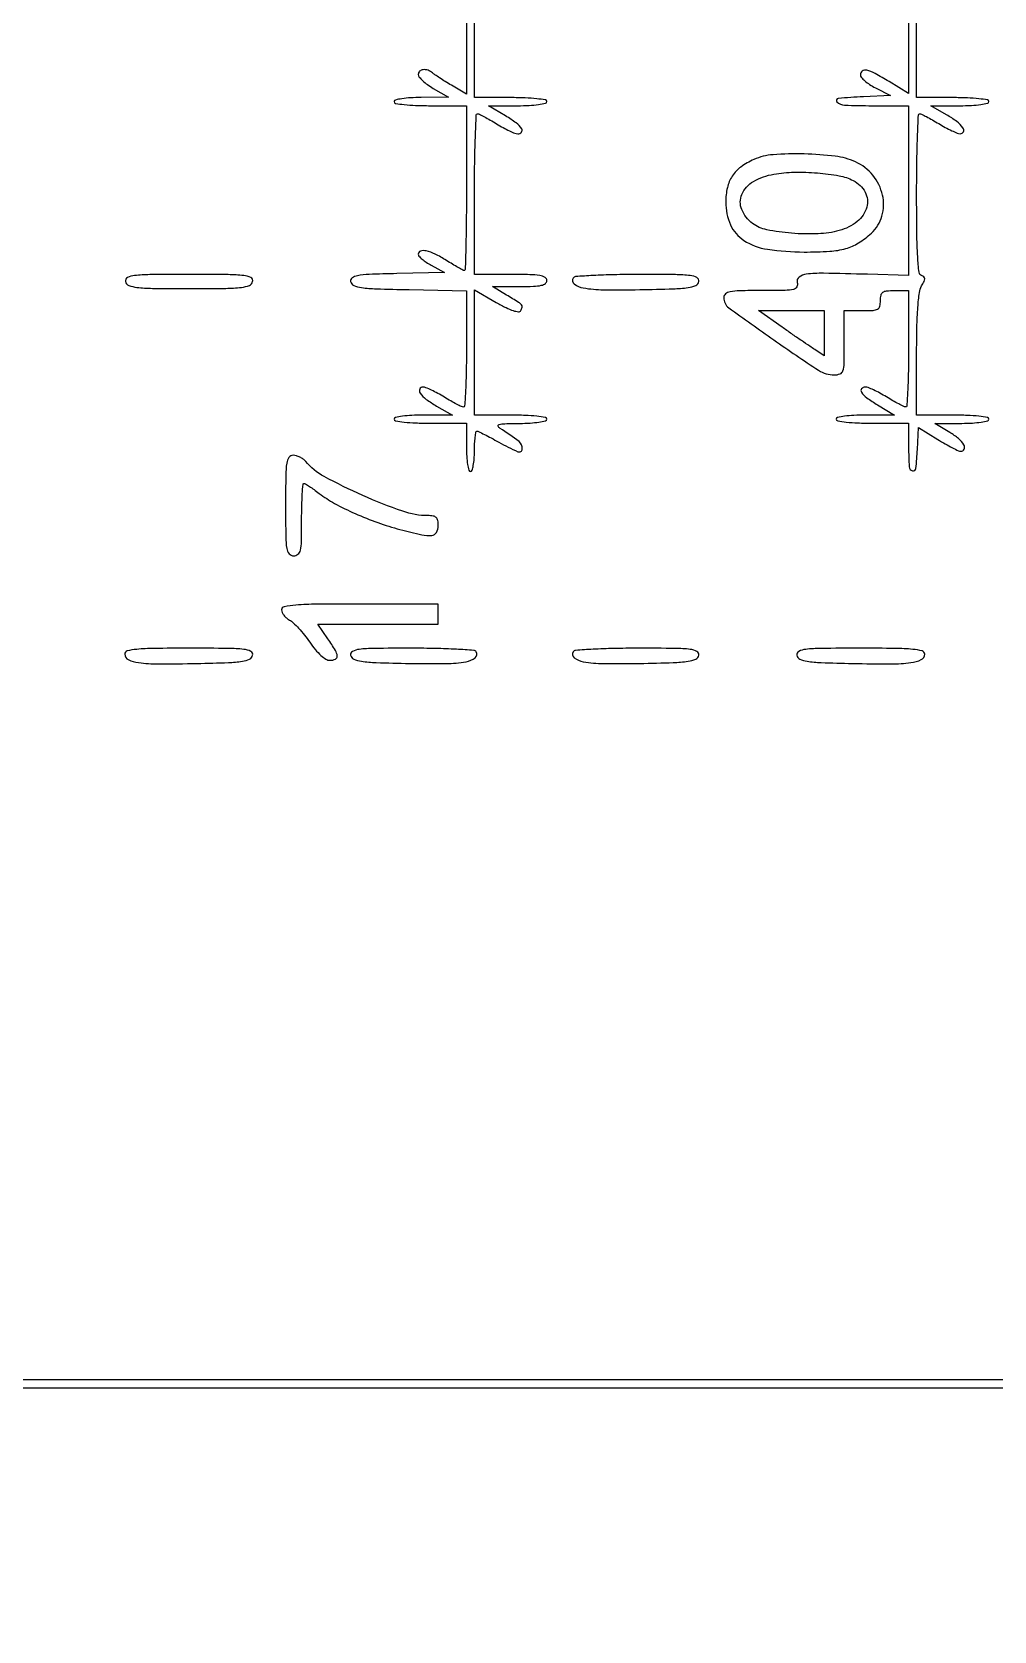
# Model space of a CAD drawing. Extents: x 0 to 836, y 5 to 589.
# Drawn here: x 585.59 to 605.84, y 137.6 to 171.26 of the extents above; entities that cross this region are included whole.
import ezdxf

# ---------------------------------------------------------------- set-up
doc = ezdxf.new("R2010")
doc.units = 0
doc.header["$MEASUREMENT"] = 0

msp = doc.modelspace()

# ---------------------------------------------------------------- linework, layer by layer
for points in [[(201.712326, 537.783562, -0.000001), (217.055896, 537.76491, -0.426088)], [(546.957638, 269.095817, -0.000001), (546.976289, 285.583213, -0.415883)], [(420.497259, 588.710259, 0.000013), (261.145696, 588.714318, 0.000021), (126.989856, 588.708632)], [(718.0002, 320.588723, -0.000011), (717.997333, 194.273324, -0.000202)], [(604.852986, 529.408162, -0.000002), (620.423836, 529.389509, -0.550615)], [(308.18842, 529.408162, -0.000002), (322.638019, 529.38951, -0.415836)], [(238.738155, 529.614638, -0.000002), (224.300981, 529.63329, -0.415836)], [(531.796111, 538.074638, -0.000002), (517.6951, 538.093291, -0.426056)], [(413.368417, 538.074638, -0.000002), (399.676779, 538.093291, -0.415815)], [(693.315638, 481.579418, -0.000002), (693.334294, 494.031443, -0.550517)], [(693.109162, 421.684687, -0.000002), (693.090507, 409.236574, -0.415775)], [(420.462, 4.7376), (836.1018, 4.7376), (836.1018, 4.9491, 0.047675), (836.091092, 5.061147, 0.173074), (836.05527, 5.121825, 0.144586), (835.98451, 5.152374, 0.030103), (835.848, 5.1606), (835.5942, 5.1606), (835.5942, 29.943407, 0.000223), (835.589332, 40.867792, 0.000628), (835.572933, 48.504221, 0.000026), (835.551504, 54.703733, 0.258997), (835.509671, 54.778456, -0.259848), (835.46748, 54.854103), (835.446278, 121.592707, -0.000059), (835.429914, 203.53197, -0.00002), (835.42504, 321.569549)], [(604.231838, 387.151416, -0.000003), (604.250494, 398.693431, -0.41574)], [(718.148241, 147.565102, 0.000075), (718.164575, 211.571705, 0.000026), (718.1694, 303.889409)], [(598.142374, 133.226362, -0.000004), (607.061927, 133.207701, -0.425827)], [(717.979042, 153.570589, -0.000014), (717.95733, 128.915092, -0.566366)], [(651.354038, 145.952466, -0.000005), (651.3727, 154.53653, -0.425803)], [(594.738, 227.8632), (594.738, 169.9476), (594.42075, 170.137239, -0.004855), (594.293396, 170.215054, -0.005537), (594.173083, 170.292046, -0.005042), (594.072416, 170.35951, -0.030884), (594.02313, 170.397939, 0.094374), (593.929016, 170.453819, 0.116251), (593.827878, 170.46562, 0.159083), (593.753033, 170.431219, 0.211125), (593.723628, 170.36325, 0.175744), (593.743067, 170.310937, 0.030637), (593.817162, 170.233749, 0.030019), (593.919657, 170.150089, 0.022931), (594.040878, 170.070895), (594.3573, 169.88429), (593.78625, 169.880545, 0.013372), (593.563561, 169.873127, 0.023366), (593.380049, 169.853459, 0.020491), (593.242075, 169.826284, 0.346819), (593.2152, 169.7922, 0.365646), (593.245249, 169.756603, 0.014491), (593.4267, 169.7311, 0.018502), (593.668679, 169.713244, 0.009164), (593.9766, 169.7076), (594.738, 169.7076), (594.738, 167.9733, -0.002376), (594.734839, 167.308285, -0.003962), (594.725081, 166.748451, -0.000632), (594.711982, 166.256469, -0.406071), (594.694019, 166.239, -0.123338), (594.664957, 166.24628, -0.004527), (594.56454, 166.301128, -0.008014), (594.446563, 166.369464, -0.005516), (594.315, 166.4505, 0.025038), (594.077098, 166.584521, 0.062172), (593.888896, 166.650837, 0.131175), (593.770965, 166.645378, 0.326866), (593.7228, 166.579573, 0.190299), (593.738936, 166.53871, 0.029092), (593.803567, 166.47723, 0.029066), (593.892455, 166.410475, 0.021498), (593.99775, 166.346923), (594.2727, 166.1967), (593.272973, 166.172816, 0.003474), (592.689342, 166.154815, 0.033661), (592.443172, 166.128852, 0.114667), (592.331983, 166.081749, 0.290622), (592.30113, 166.003616, 0.250276), (592.365597, 165.923904, 0.066134), (592.528972, 165.879007, 0.026027), (592.841744, 165.852649, 0.003136), (593.533507, 165.834827), (594.738, 165.811354), (594.738, 164.586977, -0.004857), (594.733439, 164.11753, -0.008091), (594.719362, 163.722388, -0.002611), (594.700218, 163.386987, -0.398077), (594.67455, 163.363033, -0.111035), (594.634791, 163.372259, -0.00754), (594.530333, 163.424565, -0.010506), (594.406946, 163.492025, -0.007675), (594.2727, 163.571893, 0.013093), (594.13487, 163.651885, 0.015532), (594.00057, 163.71987, 0.014424), (593.884747, 163.770031, 0.08935), (593.8215, 163.78296, 0.300243), (593.754399, 163.740895, 0.270054), (593.762695, 163.658244, 0.076762), (593.893646, 163.526082, 0.029789), (594.110077, 163.385142), (594.4419, 163.196183), (593.82855, 163.194792, 0.012089), (593.58644, 163.188388, 0.022171), (593.390035, 163.169681, 0.019132), (593.242946, 163.143288, 0.352327), (593.2152, 163.1088, 0.365646), (593.245249, 163.073203, 0.014491), (593.4267, 163.0477, 0.018502), (593.668679, 163.029844, 0.009164), (593.9766, 163.0242), (594.738, 163.0242), (594.738, 162.5166, 0.015416), (594.744043, 162.32064, 0.025878), (594.762675, 162.15705, 0.024068), (594.789182, 162.034653, 0.339565), (594.8226, 162.009, 0.322437), (594.855579, 162.032735, 0.031449), (594.882349, 162.133256, 0.03053), (594.901091, 162.26986, 0.01883), (594.9072, 162.432, -0.011313), (594.91087, 162.594178, -0.018676), (594.922176, 162.730744, -0.013163), (594.937979, 162.838015, -0.364519), (594.958182, 162.855, -0.112389), (594.992355, 162.84722, -0.003975), (595.114521, 162.787357, -0.007185), (595.258152, 162.712956, -0.004948), (595.418809, 162.624727, 0.023312), (595.817935, 162.424244, 0.512959), (595.913901, 162.48035, 0.260592), (595.844667, 162.637056, 0.019352), (595.445981, 162.913475, -0.16362), (595.406984, 162.961807, -0.444968), (595.425028, 162.996233, -0.055603), (595.547405, 163.013427, -0.004947), (595.85895, 163.019225, 0.013429), (596.081237, 163.027134, 0.023296), (596.264844, 163.047229, 0.020304), (596.403167, 163.074721, 0.34644), (596.43, 163.1088, 0.365646), (596.399951, 163.144397, 0.014491), (596.2185, 163.1699, 0.018502), (595.976521, 163.187756, 0.009164), (595.6686, 163.1934), (594.9072, 163.1934), (594.9072, 164.510909), (594.9072, 165.828418), (595.365977, 165.565932, 0.013632), (595.571015, 165.455928, 0.036849), (595.723593, 165.392943, 0.055394), (595.830338, 165.370509, 0.285851), (595.882048, 165.396152, 0.078544), (595.911655, 165.466807, 0.25054), (595.899366, 165.514748, 0.068732), (595.835662, 165.567502, 0.002883), (595.584, 165.721322), (595.2879, 165.899968), (595.85895, 165.900284, 0.008923), (596.152315, 165.905682, 0.04577), (596.313622, 165.926397, 0.10575), (596.398884, 165.965491, 0.236826), (596.43, 166.0275, 0.273642), (596.392125, 166.091523, 0.084509), (596.28195, 166.129725, 0.035355), (596.072186, 166.1496, 0.005946), (595.6686, 166.1544), (594.9072, 166.1544), (594.9072, 167.8464, -0.003515), (594.911759, 168.49501, -0.005871), (594.925838, 169.040599, -0.001384), (594.944852, 169.512059, -0.413778), (594.97065, 169.53576, -0.10382), (595.010388, 169.525677, -0.007062), (595.114867, 169.47267, -0.009869), (595.238255, 169.404721, -0.007234), (595.3725, 169.324693, 0.012708), (595.509815, 169.244859, 0.015414), (595.642559, 169.177365, 0.01405), (595.756539, 169.127627, 0.095102), (595.81665, 169.115833, 0.218217), (595.896301, 169.15194, 0.339983), (595.900612, 169.223644, 0.086405), (595.785354, 169.343039, 0.02268), (595.56285, 169.490505), (595.2033, 169.705999), (595.81665, 169.7068, 0.012065), (596.058955, 169.712964, 0.0222), (596.255312, 169.731467, 0.01921), (596.402235, 169.757711, 0.352506), (596.43, 169.7922, 0.365646), (596.399951, 169.827797, 0.014491), (596.2185, 169.8533, 0.018502), (595.976521, 169.871156, 0.009164), (595.6686, 169.8768), (594.9072, 169.8768), (594.9072, 227.786223)], [(604.044, 227.870882), (604.044, 169.962964), (603.632793, 170.215982, 0.012763), (603.336971, 170.387753, 0.067597), (603.162404, 170.454571, 0.21343), (603.069955, 170.436794, 0.244789), (603.0288, 170.357769, 0.180386), (603.048686, 170.304443, 0.035725), (603.121992, 170.23112, 0.033672), (603.22458, 170.153653, 0.025766), (603.34605, 170.082819), (603.6633, 169.9191), (603.09225, 169.894085, 0.011581), (602.562586, 169.858577, 0.639683), (602.53703, 169.786908, 0.186785), (602.69671, 169.718297, 0.009128), (603.2826, 169.7076), (604.044, 169.7076), (604.044, 167.921053), (604.044, 166.134506), (603.17685, 166.158304, 0.002827), (602.250786, 166.17848, 0.033209), (601.890722, 166.160367, 0.135635), (601.738441, 166.098432, 0.30132), (601.699713, 165.9852, -0.182728), (601.689944, 165.893114, -0.224194), (601.622469, 165.840471, -0.051788), (601.446424, 165.819607, -0.00362), (600.94818, 165.816, 0.004714), (600.487138, 165.811653, 0.041991), (600.285502, 165.790854, 0.129567), (600.189203, 165.744998, 0.22065), (600.1524, 165.665661, 0.239123), (600.259613, 165.454299, 0.005433), (601.206729, 164.776612, 0.007285), (602.149425, 164.137703, 0.146296), (602.478207, 164.0394, 0.092874), (602.601301, 164.062463, 0.227966), (602.662619, 164.128009, 0.071609), (602.686458, 164.274939, 0.004467), (602.6904, 164.7162), (602.6904, 165.393), (603.0711, 165.393, 0.012699), (603.297818, 165.398759, 0.114574), (603.39258, 165.4259, 0.210352), (603.437789, 165.485488, 0.058662), (603.4518, 165.6045, -0.050766), (603.463531, 165.719744, -0.189121), (603.50256, 165.779743, -0.13443), (603.581612, 165.808867, -0.021436), (603.7479, 165.816), (604.044, 165.816), (604.044, 164.5893, -0.004849), (604.03944, 164.119113, -0.008099), (604.025362, 163.723719, -0.002619), (604.006217, 163.388371, -0.408171), (603.98055, 163.36524, -0.10382), (603.940812, 163.375323, -0.007062), (603.836333, 163.42833, -0.009869), (603.712945, 163.496279, -0.007234), (603.5787, 163.576307, 0.012708), (603.441385, 163.656141, 0.015414), (603.308641, 163.723635, 0.01405), (603.194661, 163.773373, 0.095102), (603.13455, 163.785167, 0.218217), (603.054899, 163.74906, 0.339983), (603.050588, 163.677356, 0.086405), (603.165846, 163.557961, 0.02268), (603.38835, 163.410495), (603.7479, 163.195001), (603.13455, 163.1942, 0.012065), (602.892245, 163.188036, 0.0222), (602.695888, 163.169533, 0.01921), (602.548965, 163.143289, 0.352506), (602.5212, 163.1088, 0.365646), (602.551249, 163.073203, 0.014491), (602.7327, 163.0477, 0.018502), (602.974679, 163.029844, 0.009164), (603.2826, 163.0242), (604.044, 163.0242), (604.044, 162.5166, 0.013543), (604.05517, 162.104295, 0.3303), (604.124169, 162.021067, 0.452121), (604.196546, 162.07151, 0.014506), (604.230128, 162.470942), (604.2555, 162.932883), (604.6571, 162.682442, 0.008779), (604.817107, 162.58652, 0.01176), (604.965655, 162.505567, 0.009021), (605.091507, 162.44362, 0.110284), (605.14355, 162.432, 0.290106), (605.213967, 162.476611, 0.247719), (605.210015, 162.565796, 0.087242), (605.097078, 162.698798, 0.040002), (604.910322, 162.830105), (604.5939, 163.01671), (605.16495, 163.020455, 0.013372), (605.387639, 163.027873, 0.023366), (605.571151, 163.047541, 0.020491), (605.709125, 163.074716, 0.346819), (605.736, 163.1088, 0.365646), (605.705951, 163.144397, 0.014491), (605.5245, 163.1699, 0.018502), (605.282521, 163.187756, 0.009164), (604.9746, 163.1934), (604.2132, 163.1934), (604.2132, 164.463548, -0.005215), (604.219246, 165.043214, -0.012996), (604.239093, 165.46655, -0.014511), (604.270283, 165.771694, -0.10096), (604.31895, 165.912801, 0.021008), (604.369488, 166.007244, 0.112809), (604.3824, 166.063745, 0.209739), (604.365691, 166.101826, 0.099419), (604.31895, 166.130203, -0.285784), (604.264138, 166.199871, -0.01215), (604.236158, 166.525985, -0.012408), (604.218045, 167.022347, -0.002915), (604.2132, 167.85345, -0.003529), (604.21776, 168.499507, -0.005883), (604.231838, 169.043319, -0.001388), (604.250853, 169.513429, -0.403601), (604.27665, 169.537967, -0.111035), (604.316409, 169.528741, -0.00754), (604.420867, 169.476435, -0.010506), (604.544254, 169.408975, -0.007675), (604.6785, 169.329107, 0.013093), (604.81633, 169.249115, 0.015532), (604.95063, 169.18113, 0.014424), (605.066453, 169.130969, 0.08935), (605.1297, 169.11804, 0.300243), (605.196801, 169.160105, 0.270054), (605.188505, 169.242756, 0.076762), (605.057554, 169.374918, 0.029789), (604.841123, 169.515858), (604.5093, 169.704817), (605.12265, 169.706208, 0.012089), (605.36476, 169.712612, 0.022171), (605.561165, 169.731319, 0.019132), (605.708254, 169.757712, 0.352327), (605.736, 169.7922, 0.365646), (605.705951, 169.827797, 0.014491), (605.5245, 169.8533, 0.018502), (605.282521, 169.871156, 0.009164), (604.9746, 169.8768), (604.2132, 169.8768), (604.2132, 227.791709)], [(610.480721, 142.908038, -0.000041), (607.624716, 142.926745, -0.42449)], [(576.6336, 133.245, -0.000195), (588.311801, 133.240441, -0.000326)]]:
    msp.add_lwpolyline(points, format="xyb")
for points in [[(600.7869, 168.573747, 0.053672), (600.514415, 168.416671, 0.089458), (600.332064, 168.225653, 0.090403), (600.229122, 167.984481, 0.055837), (600.1947, 167.6772, 0.10406), (600.295434, 167.198423, 0.148393), (600.576581, 166.870918, 0.105117), (601.076065, 166.68444, 0.03681), (601.8444, 166.627275, 0.014948), (602.383993, 166.643044, 0.05366), (602.723403, 166.700023, 0.072223), (602.987955, 166.817448, 0.044209), (603.260155, 167.024502, 0.140323), (603.482523, 167.38451, 0.124029), (603.494762, 167.826381, 0.116908), (603.293311, 168.24144, 0.115538), (602.926234, 168.524053, 0.076424), (602.501118, 168.643315, 0.024439), (601.844538, 168.690732, 0.024038), (601.191057, 168.674494, 0.085905)], [(602.879524, 168.131087, -0.152341), (603.128014, 167.887315, -0.193791), (603.162903, 167.570797, -0.158165), (602.962544, 167.269461, -0.101891), (602.584876, 167.078946, -0.056119), (602.137266, 167.010381, -0.030501), (601.58032, 167.022136, -0.02923), (601.05922, 167.095853, -0.110494), (600.760163, 167.229069, -0.135251), (600.532303, 167.520996, -0.203488), (600.534725, 167.839452, -0.162529), (600.779082, 168.111768, -0.086537), (601.2099, 168.266385, -0.038102), (601.634501, 168.307171, -0.025119), (602.125037, 168.29214, -0.02485), (602.58107, 168.232265, -0.073437)], [(587.563105, 166.00635, 0.254832), (587.630342, 165.924768, 0.068159), (587.799215, 165.882303, 0.024934), (588.129043, 165.862362, 0.002632), (588.9006, 165.8583, 0.002632), (589.672157, 165.862362, 0.024934), (590.001985, 165.882303, 0.068159), (590.170858, 165.924768, 0.254832), (590.238095, 166.00635, 0.335991), (590.198019, 166.08764, 0.088793), (590.049956, 166.131399, 0.02535), (589.725519, 166.150744, 0.002216), (588.9006, 166.1544, 0.002216), (588.075681, 166.150744, 0.02535), (587.751244, 166.131399, 0.088793), (587.603181, 166.08764, 0.335991)], [(596.985824, 166.079386, 0.384836), (597.008675, 165.954631, 0.121082), (597.198082, 165.871425, 0.040179), (597.62191, 165.832062, 0.007919), (598.386281, 165.834769, 0.003042), (599.090291, 165.852699, 0.026425), (599.402364, 165.879096, 0.069493), (599.563835, 165.924827, 0.246428), (599.628797, 166.00635, 0.329515), (599.589985, 166.087308, 0.093359), (599.448185, 166.131322, 0.026378), (599.135923, 166.150721, 0.002325), (598.344696, 166.1544, 0.005346), (597.838242, 166.148985, 0.008441), (597.404117, 166.132365, 0.003296), (597.035919, 166.109603, 0.241775)], [(602.2674, 164.91797), (602.2674, 164.44294), (602.070947, 164.571661, -0.00452), (601.964183, 164.643003, -0.001063), (601.786981, 164.764298, -0.001095), (601.583801, 164.904666, -0.001077), (601.380122, 165.046691), (600.88575, 165.393), (601.576575, 165.393), (602.2674, 165.393)], [(590.931, 161.2899, 0.002827), (590.934731, 160.629941, 0.036854), (590.955534, 160.385738, 0.138781), (591.006794, 160.275268, 0.218517), (591.1002, 160.2324, 0.17273), (591.191957, 160.265073, 0.168559), (591.24355, 160.348725, 0.050222), (591.265249, 160.531278, 0.004487), (591.2694, 160.9938, -0.005903), (591.272847, 161.285749, -0.009819), (591.283484, 161.531539, -0.003822), (591.298022, 161.737332, -0.391498), (591.317345, 161.7552, -0.137277), (591.347347, 161.746805, -0.00745), (591.431363, 161.694061, -0.011152), (591.530139, 161.626803, -0.007876), (591.638164, 161.547068, 0.037862), (591.963213, 161.335999, 0.019893), (592.395107, 161.121777, 0.019236), (592.872093, 160.930047, 0.022442), (593.338724, 160.786287, 0.008858), (593.799842, 160.67527, 0.079693), (594.006605, 160.662953, 0.23655), (594.106727, 160.7263, 0.136366), (594.1458, 160.8669, 0.045766), (594.135881, 160.975041, 0.155481), (594.102877, 161.036706, 0.151283), (594.039634, 161.068877, 0.0426), (593.928066, 161.0784, -0.084747), (593.396823, 161.169094, -0.01984), (592.554489, 161.503438, -0.019238), (591.743947, 161.900991, -0.096195), (591.35428, 162.220163, 0.063249), (591.302182, 162.268867, 0.044267), (591.233042, 162.310024, 0.044538), (591.158397, 162.338073, 0.06771), (591.089841, 162.3474, 0.241206), (591.003185, 162.303013, 0.119303), (590.955327, 162.185442, 0.034265), (590.934881, 161.932283, 0.003021)], [(590.8464, 159.093277, 0.110466), (590.858463, 159.039342, 0.05568), (590.895165, 158.979657, 0.051341), (590.948912, 158.92369, 0.052961), (591.012409, 158.880508, -0.067746), (591.093238, 158.821984, -0.017359), (591.206337, 158.706303, -0.017357), (591.327341, 158.564002, -0.016837), (591.439473, 158.412231, 0.023326), (591.557764, 158.256396, 0.036879), (591.674444, 158.135981, 0.043967), (591.780908, 158.05679, 0.138798), (591.865664, 158.0328, 0.101146), (591.981599, 158.056495, 0.326928), (592.019412, 158.120207, 0.112736), (591.979182, 158.241264, 0.012718), (591.82185, 158.486294), (591.612899, 158.7942), (592.87935, 158.7942), (594.1458, 158.7942), (594.1458, 159.0057), (594.1458, 159.2172), (592.4961, 159.2172, 0.002317), (591.588888, 159.212997, 0.016429), (591.149104, 159.194461, 0.029197), (590.902561, 159.161387, 0.359108)], [(587.547, 158.161312, 0.290982), (587.619957, 158.046563, 0.077802), (587.837558, 157.983318, 0.032146), (588.252473, 157.957023, 0.005092), (589.068756, 157.966136, 0.003319), (589.726673, 157.984554, 0.027946), (590.022118, 158.011365, 0.073324), (590.175247, 158.057521, 0.239988), (590.238209, 158.13855, 0.335143), (590.19823, 158.219804, 0.089248), (590.050842, 158.263589, 0.025463), (589.727783, 158.28294, 0.002229), (588.906803, 158.2866, 0.002877), (588.161248, 158.282311, 0.020096), (587.797699, 158.263501, 0.040697), (587.599141, 158.228757, 0.341469)], [(592.300603, 158.13855, 0.246428), (592.365565, 158.057027, 0.069493), (592.527036, 158.011296, 0.026425), (592.839109, 157.984899, 0.003042), (593.543119, 157.966969, 0.007919), (594.30749, 157.964262, 0.040179), (594.731318, 158.003625, 0.121082), (594.920725, 158.086831, 0.384836), (594.943576, 158.211586, 0.241775), (594.893481, 158.241803, 0.003296), (594.525283, 158.264565, 0.008441), (594.091158, 158.281185, 0.005346), (593.584704, 158.2866, 0.002325), (592.793477, 158.282921, 0.026378), (592.481215, 158.263522, 0.093359), (592.339415, 158.219508, 0.329515)], [(596.985824, 158.211586, 0.384836), (597.008675, 158.086831, 0.121082), (597.198082, 158.003625, 0.040179), (597.62191, 157.964262, 0.007919), (598.386281, 157.966969, 0.003042), (599.090291, 157.984899, 0.026425), (599.402364, 158.011296, 0.069493), (599.563835, 158.057027, 0.246428), (599.628797, 158.13855, 0.329515), (599.589985, 158.219508, 0.093359), (599.448185, 158.263522, 0.026378), (599.135923, 158.282921, 0.002325), (598.344696, 158.2866, 0.005346), (597.838242, 158.281185, 0.008441), (597.404117, 158.264565, 0.003296), (597.035919, 158.241803, 0.241775)], [(601.691191, 158.13855, 0.239988), (601.754153, 158.057521, 0.073324), (601.907282, 158.011365, 0.027946), (602.202727, 157.984554, 0.003319), (602.860644, 157.966136, 0.005092), (603.676927, 157.957023, 0.032146), (604.091842, 157.983318, 0.077802), (604.309443, 158.046563, 0.290982), (604.3824, 158.161312, 0.341469), (604.330259, 158.228757, 0.040697), (604.131701, 158.263501, 0.020096), (603.768152, 158.282311, 0.002877), (603.022597, 158.2866, 0.002229), (602.201617, 158.28294, 0.025463), (601.878558, 158.263589, 0.089248), (601.73117, 158.219804, 0.335143)]]:
    msp.add_lwpolyline(points, format="xyb", close=True)
for points in [[(576.6828, 142.7202), (607.188, 142.7202)], [(607.2588, 142.8894), (576.7182, 142.8894)]]:
    msp.add_lwpolyline(points)

doc.saveas('drawing.dxf')
